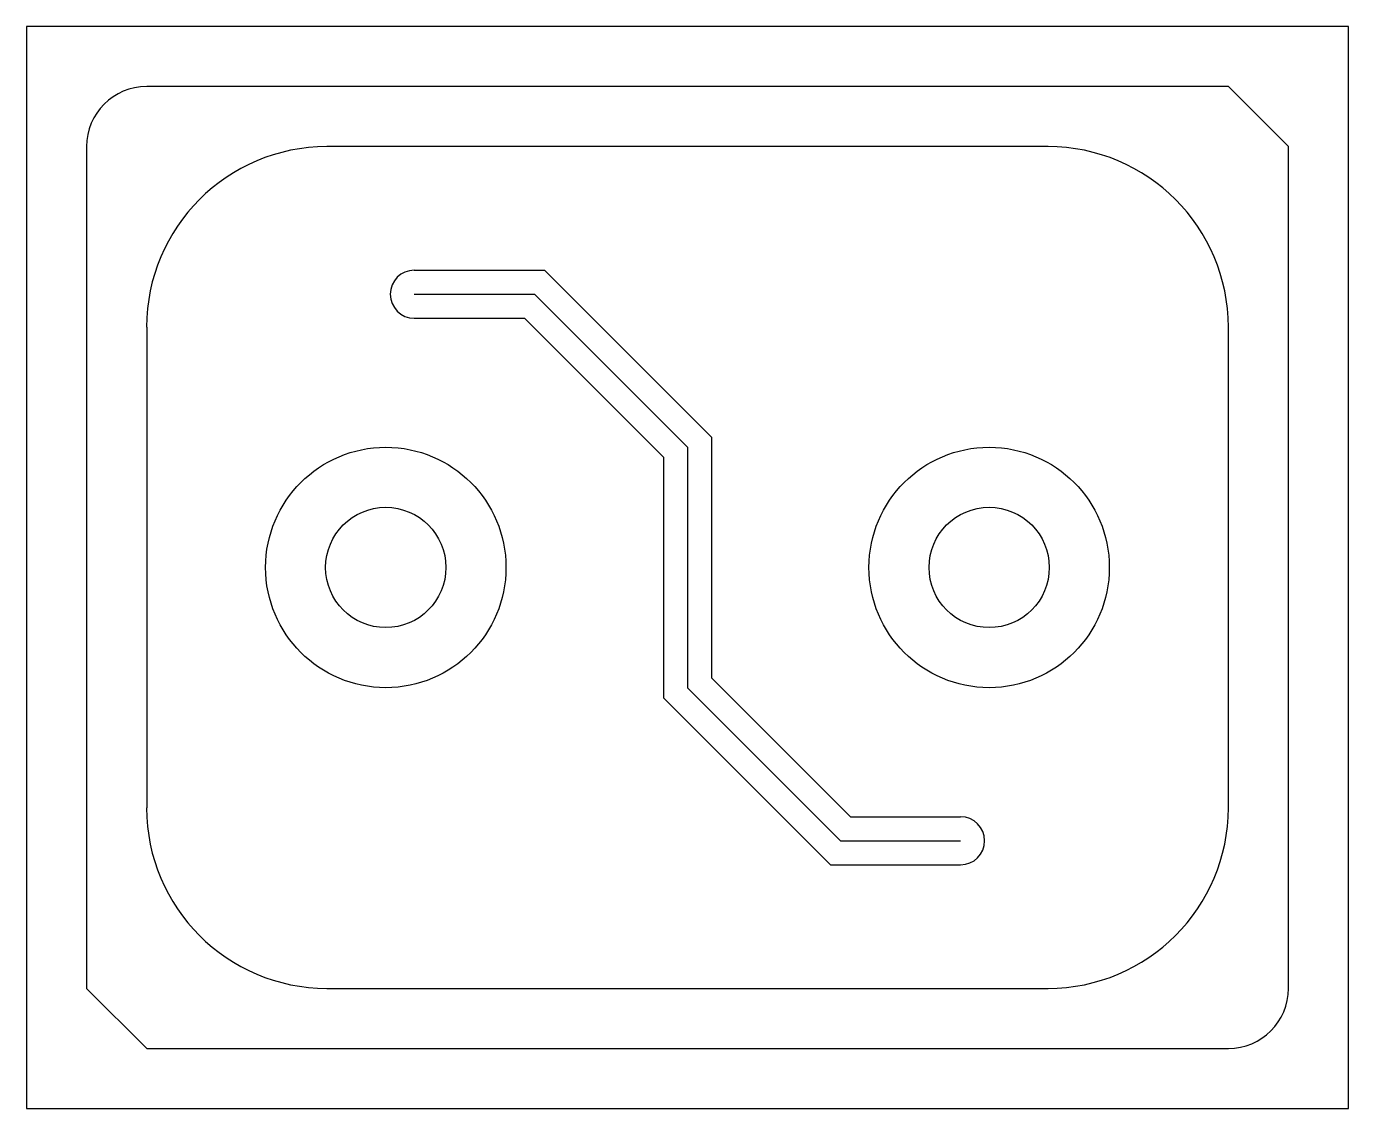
# Model space of a CAD drawing. Header units: millimetres. Extents: x 20.5 to 37.5, y 5 to 18.9.
import ezdxf

# ---------------------------------------------------------------- set-up
doc = ezdxf.new("R2010")
doc.units = ezdxf.units.MM
for name, color, linetype in [('Cercuri mari', 3, 'Continuous'), ('Cercuri mici', 2, 'Continuous'), ('Contur exterior', 5, 'Continuous'), ('Contur interior', 6, 'Continuous'), ('Contur zigzag', 171, 'Continuous'), ('Dreptungi', 1, 'Continuous'), ('Linie zigzag', 4, 'Continuous')]:
    doc.layers.add(name, color=color, linetype=linetype)

msp = doc.modelspace()

# ---------------------------------------------------------------- linework, layer by layer
at = {"layer": 'Cercuri mari'}
for centre in [(25.084, 11.983), (32.851, 11.983)]:
    msp.add_circle(centre, 1.547, dxfattribs=at)
at = {"layer": 'Cercuri mici'}
for centre in [(25.084, 11.983), (32.851, 11.983)]:
    msp.add_circle(centre, 0.774, dxfattribs=at)
at = {"layer": 'Contur exterior'}
for p, q in [((35.93, 18.171), (22.006, 18.171)), ((35.93, 18.171), (36.704, 17.398)), ((21.232, 17.398), (21.232, 6.567)), ((36.704, 6.567), (36.704, 17.398)), ((21.232, 6.567), (22.006, 5.794)), ((22.006, 5.794), (35.93, 5.794))]:
    msp.add_line(p, q, dxfattribs=at)
for centre, start, end in [((22.006, 17.398), 90, 180), ((35.93, 6.567), 270, 0)]:
    msp.add_arc(centre, 0.774, start, end, dxfattribs=at)
at = {"layer": 'Contur interior'}
for p, q in [((33.609, 17.398), (24.326, 17.398)), ((22.006, 15.077), (22.006, 8.888)), ((35.93, 8.888), (35.93, 15.077)), ((24.326, 6.567), (33.609, 6.567))]:
    msp.add_line(p, q, dxfattribs=at)
for centre, start, end in [((24.326, 15.077), 90, 180), ((33.609, 15.077), 0, 90), ((24.326, 8.888), 180, 270), ((33.609, 8.888), 270, 0)]:
    msp.add_arc(centre, 2.321, start, end, dxfattribs=at)
at = {"layer": 'Contur zigzag'}
for points in [[(25.451, 15.808), (27.127, 15.808), (29.277, 13.658), (29.277, 11.983), (29.277, 10.563), (31.065, 8.776), (32.484, 8.776)], [(25.451, 15.19), (26.87, 15.19), (28.658, 13.402), (28.658, 11.983), (28.658, 10.307), (30.809, 8.157), (32.484, 8.157)]]:
    msp.add_lwpolyline(points, dxfattribs=at)
for centre, start, end in [((25.451, 15.499), 90, 270), ((32.484, 8.466), 270, 90)]:
    msp.add_arc(centre, 0.309, start, end, dxfattribs=at)
at = {"layer": 'Dreptungi'}
for p, q in [((37.477, 18.945), (20.458, 18.945)), ((20.458, 18.945), (20.458, 5.02)), ((37.477, 5.02), (37.477, 18.945)), ((20.458, 5.02), (37.477, 5.02))]:
    msp.add_line(p, q, dxfattribs=at)
at = {"layer": 'Linie zigzag'}
msp.add_line((28.968, 13.53), (28.968, 10.435), dxfattribs=at)
for points in [[(25.451, 15.499), (26.999, 15.499), (28.968, 13.53)], [(28.968, 10.435), (28.968, 10.435), (30.937, 8.466), (32.484, 8.466)]]:
    msp.add_lwpolyline(points, dxfattribs=at)

doc.saveas('drawing.dxf')
